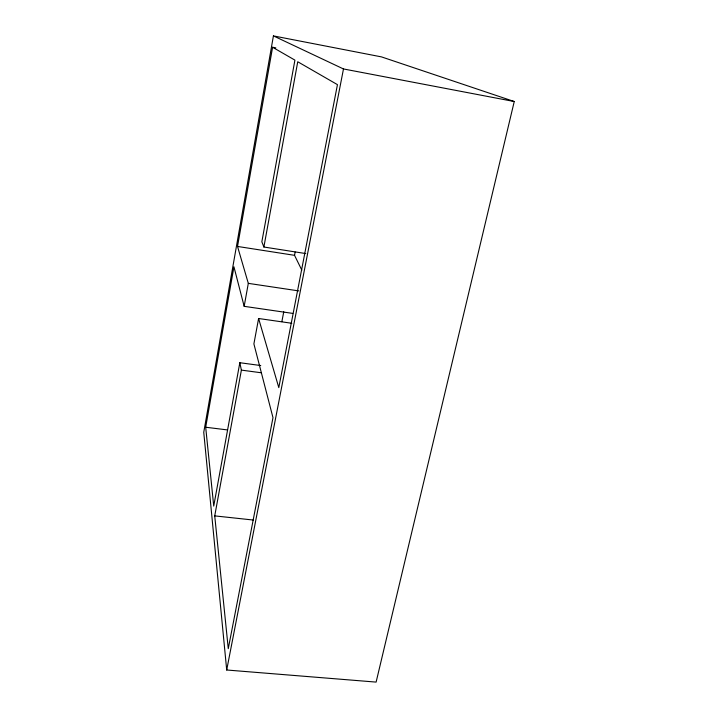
<?xml version="1.0" encoding="UTF-8"?>
<svg xmlns="http://www.w3.org/2000/svg" width="718" height="718" viewBox="0 0 718 718"><rect width="100%" height="100%" fill="white"/><g stroke="black" fill="none" stroke-linecap="round" stroke-linejoin="round"><path stroke-width="1.08" d="M273.423 35.9L203.75 432.272L226.7 670.002L376.115 682.1L514.25 101.525L381.455 56.884L273.423 35.9L343.482 68.955L514.25 101.525M260.742 365.543L239.83 362.716L213.731 506.091L205.689 427.237L233.933 266.809L244.165 306.335L292.782 313.407M244.165 306.335L248.311 283.359L237.523 246.445L272.589 47.253L275.829 47.882M291.84 323.279L258.597 318.505L253.894 343.913L272.984 417.652L228.27 648.668L214.727 515.883L241.383 370.111L239.83 362.716M305.805 253.571L263.883 247.01L297.746 61.757L337.451 84.643L278.799 387.612L258.597 318.505M281.86 321.682L283.754 311.774M301.829 270.147L294.542 255.33L295.17 252.036M226.7 670.002L343.482 68.955M214.727 515.883L253.526 520.065M205.689 427.237L227.579 429.938M241.383 370.111L261.334 372.786M248.311 283.359L298.823 290.916M237.523 246.445L294.542 255.33M272.589 47.253L294.918 60.124L261.846 241.804L263.883 247.01"/></g></svg>
